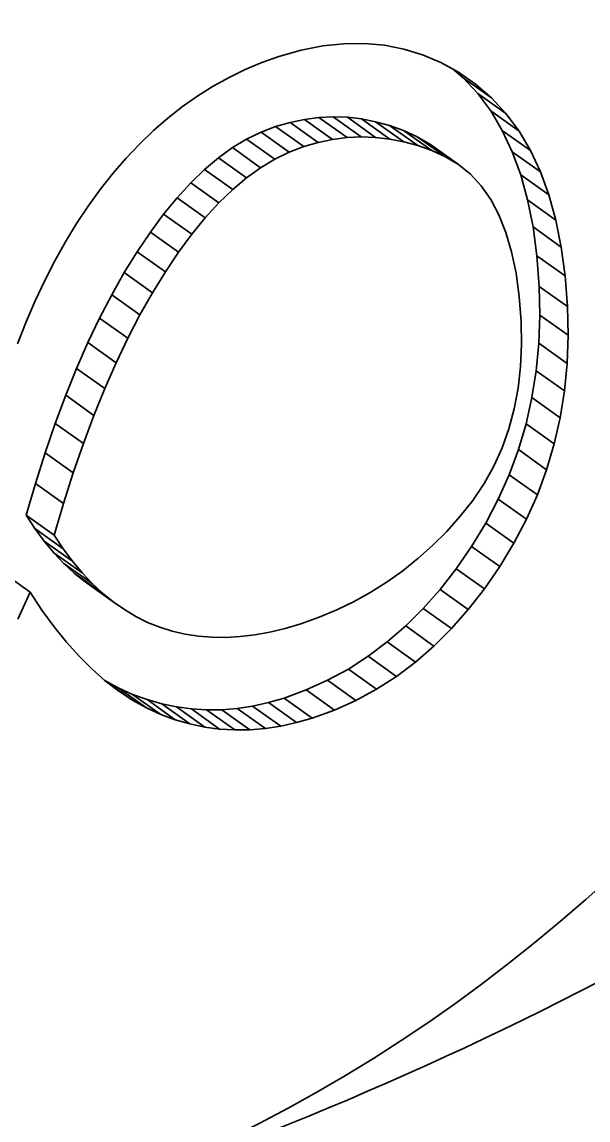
# Model space of a CAD drawing. Header units: millimetres. Extents: x 1333 to 129696, y -57210 to 105899.
# Drawn here: x 57168.779 to 57169.434, y 101231.013 to 101232.285 of the extents above; entities that cross this region are included whole.
import ezdxf

# ---------------------------------------------------------------- set-up
doc = ezdxf.new("R2010")
doc.units = ezdxf.units.MM
doc.header["$LTSCALE"] = 0.5

msp = doc.modelspace()

# ---------------------------------------------------------------- linework, layer by layer
at = {"color": 7, "lineweight": 35, "ltscale": 0.002669}
msp.add_line((57169.0764, 101232.2448), (57169.1021, 101232.2521), dxfattribs=at)
at = {"color": 7, "lineweight": 35, "ltscale": 0.002557}
msp.add_line((57169.1021, 101232.2521), (57169.1272, 101232.257), dxfattribs=at)
at = {"color": 7, "lineweight": 35, "ltscale": 0.002455}
msp.add_line((57169.1272, 101232.257), (57169.1516, 101232.2596), dxfattribs=at)
at = {"color": 7, "lineweight": 35, "ltscale": 0.002374}
msp.add_line((57169.1516, 101232.2596), (57169.1753, 101232.2599), dxfattribs=at)
at = {"color": 7, "lineweight": 35, "ltscale": 0.002316}
msp.add_line((57169.1753, 101232.2599), (57169.1984, 101232.2578), dxfattribs=at)
at = {"color": 7, "lineweight": 35, "ltscale": 0.002282}
msp.add_line((57169.1984, 101232.2578), (57169.2208, 101232.2535), dxfattribs=at)
at = {"color": 7, "lineweight": 35, "ltscale": 0.002273}
msp.add_line((57169.2208, 101232.2535), (57169.2425, 101232.2468), dxfattribs=at)
at = {"color": 7, "lineweight": 35, "ltscale": 0.002089}
for p, q in [((57169.0374, 101232.2298), (57169.0567, 101232.2378)), ((57169.0186, 101232.2207), (57169.0374, 101232.2298))]:
    msp.add_line(p, q, dxfattribs=at)
at = {"color": 7, "lineweight": 35, "ltscale": 0.002091}
msp.add_line((57169.0567, 101232.2378), (57169.0764, 101232.2448), dxfattribs=at)
at = {"color": 7, "lineweight": 35, "ltscale": 0.002296}
msp.add_line((57169.2425, 101232.2468), (57169.2637, 101232.2378), dxfattribs=at)
at = {"color": 7, "lineweight": 35, "ltscale": 0.002338}
for p, q in [((57169.2637, 101232.2378), (57169.2841, 101232.2265)), ((57169.3456, 101232.0187), (57169.339, 101232.0412))]:
    msp.add_line(p, q, dxfattribs=at)
at = {"color": 7, "lineweight": 35, "ltscale": 0.001381}
msp.add_line((57169.2793, 101232.2291), (57169.2898, 101232.2201), dxfattribs=at)
at = {"color": 7, "lineweight": 35, "ltscale": 0.002403}
msp.add_line((57169.2841, 101232.2265), (57169.3039, 101232.2128), dxfattribs=at)
at = {"color": 7, "lineweight": 35, "ltscale": 0.002101}
msp.add_line((57169.0002, 101232.2105), (57169.0186, 101232.2207), dxfattribs=at)
at = {"color": 7, "lineweight": 35, "ltscale": 0.002468}
for p, q in [((57169.2898, 101232.2201), (57169.3066, 101232.202)), ((57169.3224, 101232.1969), (57169.3392, 101232.1788)), ((57168.8292, 101232.0302), (57168.8421, 101232.0513))]:
    msp.add_line(p, q, dxfattribs=at)
at = {"color": 7, "lineweight": 35, "ltscale": 0.004008}
for p, q in [((57169.3224, 101232.1969), (57169.2898, 101232.2201)), ((57169.3392, 101232.1788), (57169.3066, 101232.202)), ((57169.1717, 101232.1517), (57169.1391, 101232.1749)), ((57169.1882, 101232.1511), (57169.1556, 101232.1744)), ((57169.3543, 101232.1585), (57169.3216, 101232.1818)), ((57169.105, 101232.1405), (57169.0724, 101232.1638)), ((57169.1218, 101232.1453), (57169.0892, 101232.1685)), ((57169.1385, 101232.1487), (57169.1059, 101232.172)), ((57169.2046, 101232.1493), (57169.1719, 101232.1725)), ((57169.2209, 101232.1461), (57169.1882, 101232.1693)), ((57169.237, 101232.1416), (57169.2044, 101232.1649)), ((57169.0716, 101232.126), (57169.039, 101232.1493)), ((57169.0882, 101232.1342), (57169.0556, 101232.1574)), ((57169.2532, 101232.1358), (57169.2205, 101232.159)), ((57169.2692, 101232.1286), (57169.2365, 101232.1519)), ((57169.3675, 101232.136), (57169.3349, 101232.1593)), ((57169.0552, 101232.116), (57169.0226, 101232.1393)), ((57169.2844, 101232.1197), (57169.2518, 101232.1429)), ((57169.0389, 101232.1043), (57169.0063, 101232.1275)), ((57169.3791, 101232.1114), (57169.3464, 101232.1346)), ((57169.0228, 101232.0907), (57168.9902, 101232.1139)), ((57169.0069, 101232.0753), (57168.9742, 101232.0985)), ((57169.3888, 101232.0845), (57169.3562, 101232.1078)), ((57168.9911, 101232.0581), (57168.9585, 101232.0813)), ((57169.3968, 101232.0555), (57169.3642, 101232.0787)), ((57168.9756, 101232.039), (57168.9429, 101232.0623)), ((57169.4031, 101232.0242), (57169.3705, 101232.0475)), ((57168.9601, 101232.0182), (57168.9275, 101232.0415)), ((57168.9449, 101231.9956), (57168.9122, 101232.0188)), ((57169.4076, 101231.9908), (57169.3749, 101232.0141)), ((57168.9299, 101231.9713), (57168.8973, 101231.9946)), ((57169.4103, 101231.9552), (57169.3777, 101231.9785)), ((57168.9155, 101231.9457), (57168.8828, 101231.9689)), ((57169.4111, 101231.922), (57169.3784, 101231.9453)), ((57168.9014, 101231.9187), (57168.8688, 101231.9419)), ((57168.8879, 101231.8902), (57168.8552, 101231.9135)), ((57168.8748, 101231.8604), (57168.8421, 101231.8837)), ((57168.8622, 101231.8292), (57168.8295, 101231.8525)), ((57169.4018, 101231.8266), (57169.3692, 101231.8499)), ((57168.85, 101231.7966), (57168.8173, 101231.8199)), ((57169.395, 101231.7962), (57169.3624, 101231.8194)), ((57168.8382, 101231.7626), (57168.8056, 101231.7859)), ((57169.3862, 101231.7664), (57169.3536, 101231.7897)), ((57169.3755, 101231.7373), (57169.3429, 101231.7606)), ((57168.827, 101231.7273), (57168.7944, 101231.7505)), ((57169.363, 101231.709), (57169.3303, 101231.7322)), ((57168.8162, 101231.6905), (57168.7836, 101231.7137)), ((57169.3484, 101231.6813), (57169.3158, 101231.7045)), ((57168.8486, 101231.6469), (57168.8159, 101231.6701)), ((57168.8602, 101231.6346), (57168.8275, 101231.6578)), ((57168.7884, 101231.6247), (57168.7557, 101231.648)), ((57168.8721, 101231.6234), (57168.8395, 101231.6466)), ((57169.3143, 101231.6285), (57169.2816, 101231.6517)), ((57168.8846, 101231.6133), (57168.8519, 101231.6365)), ((57169.2956, 101231.6045), (57169.263, 101231.6278)), ((57169.2761, 101231.5824), (57169.2435, 101231.6056)), ((57169.2557, 101231.5621), (57169.2231, 101231.5854)), ((57169.2344, 101231.5436), (57169.2018, 101231.5669)), ((57169.2123, 101231.527), (57169.1797, 101231.5503)), ((57169.1893, 101231.5122), (57169.1567, 101231.5355)), ((57168.9068, 101231.4995), (57168.8742, 101231.5227)), ((57169.1654, 101231.4992), (57169.1327, 101231.5225)), ((57168.9563, 101231.4768), (57168.9237, 101231.5001)), ((57169.115, 101231.4788), (57169.0824, 101231.502)), ((57168.9733, 101231.472), (57168.9407, 101231.4952)), ((57169.0077, 101231.466), (57168.9751, 101231.4893)), ((57169.0252, 101231.465), (57168.9925, 101231.4882)), ((57169.0428, 101231.4652), (57169.0102, 101231.4884)), ((57169.0607, 101231.4667), (57169.028, 101231.4899)), ((57169.0786, 101231.4694), (57169.0459, 101231.4927)), ((57169.0967, 101231.4735), (57169.0641, 101231.4967))]:
    msp.add_line(p, q, dxfattribs=at)
at = {"color": 7, "lineweight": 35, "ltscale": 0.002444}
msp.add_line((57169.3039, 101232.2128), (57169.3224, 101232.1969), dxfattribs=at)
at = {"color": 7, "lineweight": 35, "ltscale": 0.002118}
msp.add_line((57168.9823, 101232.1992), (57169.0002, 101232.2105), dxfattribs=at)
at = {"color": 7, "lineweight": 35, "ltscale": 0.002528}
for p, q in [((57169.3066, 101232.202), (57169.3216, 101232.1818)), ((57169.3392, 101232.1788), (57169.3543, 101232.1585))]:
    msp.add_line(p, q, dxfattribs=at)
at = {"color": 7, "lineweight": 35, "ltscale": 0.002168}
msp.add_line((57168.9478, 101232.1735), (57168.9648, 101232.1869), dxfattribs=at)
at = {"color": 7, "lineweight": 35, "ltscale": 0.002138}
msp.add_line((57168.9648, 101232.1869), (57168.9823, 101232.1992), dxfattribs=at)
at = {"color": 7, "lineweight": 35, "ltscale": 0.00168}
for p, q in [((57169.1225, 101232.1741), (57169.1059, 101232.172)), ((57169.1552, 101232.1509), (57169.1385, 101232.1487))]:
    msp.add_line(p, q, dxfattribs=at)
at = {"color": 7, "lineweight": 35, "ltscale": 0.001656}
for p, q in [((57169.1391, 101232.1749), (57169.1225, 101232.1741)), ((57169.1717, 101232.1517), (57169.1552, 101232.1509))]:
    msp.add_line(p, q, dxfattribs=at)
at = {"color": 7, "lineweight": 35, "ltscale": 0.004009}
for p, q in [((57169.1552, 101232.1509), (57169.1225, 101232.1741)), ((57169.4099, 101231.8895), (57169.3772, 101231.9128)), ((57169.4068, 101231.8577), (57169.3742, 101231.881)), ((57168.8266, 101231.6748), (57168.7939, 101231.6981)), ((57168.8373, 101231.6603), (57168.8047, 101231.6836)), ((57169.1407, 101231.4881), (57169.108, 101231.5113)), ((57168.9905, 101231.4683), (57168.9578, 101231.4916))]:
    msp.add_line(p, q, dxfattribs=at)
at = {"color": 7, "lineweight": 35, "ltscale": 0.001649}
for p, q in [((57169.1556, 101232.1744), (57169.1391, 101232.1749)), ((57169.1882, 101232.1511), (57169.1717, 101232.1517))]:
    msp.add_line(p, q, dxfattribs=at)
at = {"color": 7, "lineweight": 35, "ltscale": 0.001646}
for p, q in [((57169.1719, 101232.1725), (57169.1556, 101232.1744)), ((57169.2046, 101232.1493), (57169.1882, 101232.1511))]:
    msp.add_line(p, q, dxfattribs=at)
at = {"color": 7, "lineweight": 35, "ltscale": 0.002608}
for p, q in [((57169.3216, 101232.1818), (57169.3349, 101232.1593)), ((57169.3543, 101232.1585), (57169.3675, 101232.136))]:
    msp.add_line(p, q, dxfattribs=at)
at = {"color": 7, "lineweight": 35, "ltscale": 0.002202}
msp.add_line((57168.9312, 101232.159), (57168.9478, 101232.1735), dxfattribs=at)
at = {"color": 7, "lineweight": 35, "ltscale": 0.001794}
for p, q in [((57169.0724, 101232.1638), (57169.0556, 101232.1574)), ((57169.105, 101232.1405), (57169.0882, 101232.1342))]:
    msp.add_line(p, q, dxfattribs=at)
at = {"color": 7, "lineweight": 35, "ltscale": 0.001745}
for p, q in [((57169.0892, 101232.1685), (57169.0724, 101232.1638)), ((57169.1218, 101232.1453), (57169.105, 101232.1405))]:
    msp.add_line(p, q, dxfattribs=at)
at = {"color": 7, "lineweight": 35, "ltscale": 0.001708}
for p, q in [((57169.1059, 101232.172), (57169.0892, 101232.1685)), ((57169.1385, 101232.1487), (57169.1218, 101232.1453))]:
    msp.add_line(p, q, dxfattribs=at)
at = {"color": 7, "lineweight": 35, "ltscale": 0.001661}
for p, q in [((57169.1882, 101232.1693), (57169.1719, 101232.1725)), ((57169.2209, 101232.1461), (57169.2046, 101232.1493))]:
    msp.add_line(p, q, dxfattribs=at)
at = {"color": 7, "lineweight": 35, "ltscale": 0.001679}
for p, q in [((57169.2044, 101232.1649), (57169.1882, 101232.1693)), ((57169.237, 101232.1416), (57169.2209, 101232.1461))]:
    msp.add_line(p, q, dxfattribs=at)
at = {"color": 7, "lineweight": 35, "ltscale": 0.001714}
for p, q in [((57169.2205, 101232.159), (57169.2044, 101232.1649)), ((57169.2532, 101232.1358), (57169.237, 101232.1416))]:
    msp.add_line(p, q, dxfattribs=at)
at = {"color": 7, "lineweight": 35, "ltscale": 0.002244}
msp.add_line((57168.915, 101232.1435), (57168.9312, 101232.159), dxfattribs=at)
at = {"color": 7, "lineweight": 35, "ltscale": 0.001921}
for p, q in [((57169.039, 101232.1493), (57169.0226, 101232.1393)), ((57169.0716, 101232.126), (57169.0552, 101232.116))]:
    msp.add_line(p, q, dxfattribs=at)
at = {"color": 7, "lineweight": 35, "ltscale": 0.00185}
for p, q in [((57169.0556, 101232.1574), (57169.039, 101232.1493)), ((57169.0882, 101232.1342), (57169.0716, 101232.126))]:
    msp.add_line(p, q, dxfattribs=at)
at = {"color": 7, "lineweight": 35, "ltscale": 0.001752}
for p, q in [((57169.2365, 101232.1519), (57169.2205, 101232.159)), ((57169.2692, 101232.1286), (57169.2532, 101232.1358)), ((57168.9578, 101231.4916), (57168.9407, 101231.4952))]:
    msp.add_line(p, q, dxfattribs=at)
at = {"color": 7, "lineweight": 35, "ltscale": 0.001769}
for p, q in [((57169.2518, 101232.1429), (57169.2365, 101232.1519)), ((57169.2844, 101232.1197), (57169.2692, 101232.1286))]:
    msp.add_line(p, q, dxfattribs=at)
at = {"color": 7, "lineweight": 35, "ltscale": 0.002723}
for p, q in [((57169.3349, 101232.1593), (57169.3464, 101232.1346)), ((57169.3675, 101232.136), (57169.3791, 101232.1114)), ((57168.7739, 101231.912), (57168.7837, 101231.9374))]:
    msp.add_line(p, q, dxfattribs=at)
at = {"color": 7, "lineweight": 35, "ltscale": 0.002286}
msp.add_line((57168.8993, 101232.1268), (57168.915, 101232.1435), dxfattribs=at)
at = {"color": 7, "lineweight": 35, "ltscale": 0.00201}
for p, q in [((57169.0226, 101232.1393), (57169.0063, 101232.1275)), ((57169.0552, 101232.116), (57169.0389, 101232.1043))]:
    msp.add_line(p, q, dxfattribs=at)
at = {"color": 7, "lineweight": 35, "ltscale": 0.002324}
msp.add_line((57168.8841, 101232.1093), (57168.8993, 101232.1268), dxfattribs=at)
at = {"color": 7, "lineweight": 35, "ltscale": 0.002108}
for p, q in [((57169.0063, 101232.1275), (57168.9902, 101232.1139)), ((57169.0389, 101232.1043), (57169.0228, 101232.0907))]:
    msp.add_line(p, q, dxfattribs=at)
at = {"color": 7, "lineweight": 35, "ltscale": 0.002858}
for p, q in [((57169.3464, 101232.1346), (57169.3562, 101232.1078)), ((57169.3791, 101232.1114), (57169.3888, 101232.0845))]:
    msp.add_line(p, q, dxfattribs=at)
at = {"color": 7, "lineweight": 35, "ltscale": 0.002216}
for p, q in [((57168.9902, 101232.1139), (57168.9742, 101232.0985)), ((57169.0228, 101232.0907), (57169.0069, 101232.0753))]:
    msp.add_line(p, q, dxfattribs=at)
at = {"color": 7, "lineweight": 35, "ltscale": 0.001777}
msp.add_line((57169.2982, 101232.1085), (57169.2844, 101232.1197), dxfattribs=at)
at = {"color": 7, "lineweight": 35, "ltscale": 0.002357}
msp.add_line((57168.8695, 101232.0908), (57168.8841, 101232.1093), dxfattribs=at)
at = {"color": 7, "lineweight": 35, "ltscale": 0.002332}
for p, q in [((57168.9742, 101232.0985), (57168.9585, 101232.0813)), ((57169.0069, 101232.0753), (57168.9911, 101232.0581))]:
    msp.add_line(p, q, dxfattribs=at)
at = {"color": 7, "lineweight": 35, "ltscale": 0.001829}
msp.add_line((57169.3106, 101232.095), (57169.2982, 101232.1085), dxfattribs=at)
at = {"color": 7, "lineweight": 35, "ltscale": 0.003012}
for p, q in [((57169.3562, 101232.1078), (57169.3642, 101232.0787)), ((57169.3888, 101232.0845), (57169.3968, 101232.0555))]:
    msp.add_line(p, q, dxfattribs=at)
at = {"color": 7, "lineweight": 35, "ltscale": 0.002385}
msp.add_line((57168.8555, 101232.0715), (57168.8695, 101232.0908), dxfattribs=at)
at = {"color": 7, "lineweight": 35, "ltscale": 0.001912}
msp.add_line((57169.3215, 101232.0793), (57169.3106, 101232.095), dxfattribs=at)
at = {"color": 7, "lineweight": 35, "ltscale": 0.002458}
for p, q in [((57168.9585, 101232.0813), (57168.9429, 101232.0623)), ((57168.9911, 101232.0581), (57168.9756, 101232.039))]:
    msp.add_line(p, q, dxfattribs=at)
at = {"color": 7, "lineweight": 35, "ltscale": 0.00203}
msp.add_line((57169.331, 101232.0614), (57169.3215, 101232.0793), dxfattribs=at)
at = {"color": 7, "lineweight": 35, "ltscale": 0.003186}
for p, q in [((57169.3642, 101232.0787), (57169.3705, 101232.0475)), ((57169.3968, 101232.0555), (57169.4031, 101232.0242))]:
    msp.add_line(p, q, dxfattribs=at)
at = {"color": 7, "lineweight": 35, "ltscale": 0.002425}
msp.add_line((57168.8421, 101232.0513), (57168.8555, 101232.0715), dxfattribs=at)
at = {"color": 7, "lineweight": 35, "ltscale": 0.002593}
for p, q in [((57168.9429, 101232.0623), (57168.9275, 101232.0415)), ((57168.9756, 101232.039), (57168.9601, 101232.0182))]:
    msp.add_line(p, q, dxfattribs=at)
at = {"color": 7, "lineweight": 35, "ltscale": 0.002174}
msp.add_line((57169.339, 101232.0412), (57169.331, 101232.0614), dxfattribs=at)
at = {"color": 7, "lineweight": 35, "ltscale": 0.003372}
for p, q in [((57169.3705, 101232.0475), (57169.3749, 101232.0141)), ((57169.4031, 101232.0242), (57169.4076, 101231.9908))]:
    msp.add_line(p, q, dxfattribs=at)
at = {"color": 7, "lineweight": 35, "ltscale": 0.002731}
for p, q in [((57168.9275, 101232.0415), (57168.9122, 101232.0188)), ((57168.9601, 101232.0182), (57168.9449, 101231.9956))]:
    msp.add_line(p, q, dxfattribs=at)
at = {"color": 7, "lineweight": 35, "ltscale": 0.002508}
msp.add_line((57168.817, 101232.0083), (57168.8292, 101232.0302), dxfattribs=at)
at = {"color": 7, "lineweight": 35, "ltscale": 0.002849}
for p, q in [((57168.9122, 101232.0188), (57168.8973, 101231.9946)), ((57168.9449, 101231.9956), (57168.9299, 101231.9713))]:
    msp.add_line(p, q, dxfattribs=at)
at = {"color": 7, "lineweight": 35, "ltscale": 0.002524}
msp.add_line((57169.3508, 101231.994), (57169.3456, 101232.0187), dxfattribs=at)
at = {"color": 7, "lineweight": 35, "ltscale": 0.003571}
for p, q in [((57169.3749, 101232.0141), (57169.3777, 101231.9785)), ((57169.4076, 101231.9908), (57169.4103, 101231.9552))]:
    msp.add_line(p, q, dxfattribs=at)
at = {"color": 7, "lineweight": 35, "ltscale": 0.002562}
msp.add_line((57168.8053, 101231.9855), (57168.817, 101232.0083), dxfattribs=at)
at = {"color": 7, "lineweight": 35, "ltscale": 0.00261}
msp.add_line((57168.7942, 101231.9619), (57168.8053, 101231.9855), dxfattribs=at)
at = {"color": 7, "lineweight": 35, "ltscale": 0.002943}
for p, q in [((57168.8973, 101231.9946), (57168.8828, 101231.9689)), ((57168.9299, 101231.9713), (57168.9155, 101231.9457))]:
    msp.add_line(p, q, dxfattribs=at)
at = {"color": 7, "lineweight": 35, "ltscale": 0.002719}
msp.add_line((57169.3544, 101231.9671), (57169.3508, 101231.994), dxfattribs=at)
at = {"color": 7, "lineweight": 35, "ltscale": 0.003318}
for p, q in [((57169.3777, 101231.9785), (57169.3784, 101231.9453)), ((57169.4103, 101231.9552), (57169.4111, 101231.922))]:
    msp.add_line(p, q, dxfattribs=at)
at = {"color": 7, "lineweight": 35, "ltscale": 0.002667}
for p, q in [((57168.7837, 101231.9374), (57168.7942, 101231.9619)), ((57169.3572, 101231.9112), (57169.3567, 101231.9379))]:
    msp.add_line(p, q, dxfattribs=at)
at = {"color": 7, "lineweight": 35, "ltscale": 0.003045}
for p, q in [((57168.8828, 101231.9689), (57168.8688, 101231.9419)), ((57168.9155, 101231.9457), (57168.9014, 101231.9187))]:
    msp.add_line(p, q, dxfattribs=at)
at = {"color": 7, "lineweight": 35, "ltscale": 0.002928}
msp.add_line((57169.3567, 101231.9379), (57169.3544, 101231.9671), dxfattribs=at)
at = {"color": 7, "lineweight": 35, "ltscale": 0.003251}
for p, q in [((57169.3784, 101231.9453), (57169.3772, 101231.9128)), ((57169.4111, 101231.922), (57169.4099, 101231.8895))]:
    msp.add_line(p, q, dxfattribs=at)
at = {"color": 7, "lineweight": 35, "ltscale": 0.003149}
for p, q in [((57168.8688, 101231.9419), (57168.8552, 101231.9135)), ((57168.9014, 101231.9187), (57168.8879, 101231.8902))]:
    msp.add_line(p, q, dxfattribs=at)
at = {"color": 7, "lineweight": 35, "ltscale": 0.003254}
for p, q in [((57168.8552, 101231.9135), (57168.8421, 101231.8837)), ((57168.8879, 101231.8902), (57168.8748, 101231.8604))]:
    msp.add_line(p, q, dxfattribs=at)
at = {"color": 7, "lineweight": 35, "ltscale": 0.002579}
msp.add_line((57169.3561, 101231.8855), (57169.3572, 101231.9112), dxfattribs=at)
at = {"color": 7, "lineweight": 35, "ltscale": 0.003196}
for p, q in [((57169.3772, 101231.9128), (57169.3742, 101231.881)), ((57169.4099, 101231.8895), (57169.4068, 101231.8577))]:
    msp.add_line(p, q, dxfattribs=at)
at = {"color": 7, "lineweight": 35, "ltscale": 0.003366}
for p, q in [((57168.8421, 101231.8837), (57168.8295, 101231.8525)), ((57168.8748, 101231.8604), (57168.8622, 101231.8292))]:
    msp.add_line(p, q, dxfattribs=at)
at = {"color": 7, "lineweight": 35, "ltscale": 0.0025}
msp.add_line((57169.3532, 101231.8606), (57169.3561, 101231.8855), dxfattribs=at)
at = {"color": 7, "lineweight": 35, "ltscale": 0.003152}
msp.add_line((57169.3742, 101231.881), (57169.3692, 101231.8499), dxfattribs=at)
at = {"color": 7, "lineweight": 35, "ltscale": 0.002435}
msp.add_line((57169.3487, 101231.8367), (57169.3532, 101231.8606), dxfattribs=at)
at = {"color": 7, "lineweight": 35, "ltscale": 0.003151}
msp.add_line((57169.4068, 101231.8577), (57169.4018, 101231.8266), dxfattribs=at)
at = {"color": 7, "lineweight": 35, "ltscale": 0.003481}
for p, q in [((57168.8295, 101231.8525), (57168.8173, 101231.8199)), ((57168.8622, 101231.8292), (57168.85, 101231.7966))]:
    msp.add_line(p, q, dxfattribs=at)
at = {"color": 7, "lineweight": 35, "ltscale": 0.00312}
for p, q in [((57169.3692, 101231.8499), (57169.3624, 101231.8194)), ((57169.4018, 101231.8266), (57169.395, 101231.7962))]:
    msp.add_line(p, q, dxfattribs=at)
at = {"color": 7, "lineweight": 35, "ltscale": 0.002382}
msp.add_line((57169.3425, 101231.8137), (57169.3487, 101231.8367), dxfattribs=at)
at = {"color": 7, "lineweight": 35, "ltscale": 0.003595}
for p, q in [((57168.8173, 101231.8199), (57168.8056, 101231.7859)), ((57168.85, 101231.7966), (57168.8382, 101231.7626))]:
    msp.add_line(p, q, dxfattribs=at)
at = {"color": 7, "lineweight": 35, "ltscale": 0.003103}
for p, q in [((57169.3624, 101231.8194), (57169.3536, 101231.7897)), ((57169.395, 101231.7962), (57169.3862, 101231.7664))]:
    msp.add_line(p, q, dxfattribs=at)
at = {"color": 7, "lineweight": 35, "ltscale": 0.002344}
msp.add_line((57169.3346, 101231.7916), (57169.3425, 101231.8137), dxfattribs=at)
at = {"color": 7, "lineweight": 35, "ltscale": 0.003712}
for p, q in [((57168.8056, 101231.7859), (57168.7944, 101231.7505)), ((57168.8382, 101231.7626), (57168.827, 101231.7273))]:
    msp.add_line(p, q, dxfattribs=at)
at = {"color": 7, "lineweight": 35, "ltscale": 0.002325}
msp.add_line((57169.3251, 101231.7704), (57169.3346, 101231.7916), dxfattribs=at)
at = {"color": 7, "lineweight": 35, "ltscale": 0.003098}
for p, q in [((57169.3536, 101231.7897), (57169.3429, 101231.7606)), ((57169.3862, 101231.7664), (57169.3755, 101231.7373))]:
    msp.add_line(p, q, dxfattribs=at)
at = {"color": 7, "lineweight": 35, "ltscale": 0.002315}
msp.add_line((57169.3138, 101231.7502), (57169.3251, 101231.7704), dxfattribs=at)
at = {"color": 7, "lineweight": 35, "ltscale": 0.003105}
for p, q in [((57169.3429, 101231.7606), (57169.3303, 101231.7322)), ((57169.3755, 101231.7373), (57169.363, 101231.709))]:
    msp.add_line(p, q, dxfattribs=at)
at = {"color": 7, "lineweight": 35, "ltscale": 0.003833}
for p, q in [((57168.7944, 101231.7505), (57168.7836, 101231.7137)), ((57168.827, 101231.7273), (57168.8162, 101231.6905))]:
    msp.add_line(p, q, dxfattribs=at)
at = {"color": 7, "lineweight": 35, "ltscale": 0.002327}
msp.add_line((57169.3009, 101231.7308), (57169.3138, 101231.7502), dxfattribs=at)
at = {"color": 7, "lineweight": 35, "ltscale": 0.002349}
msp.add_line((57169.2863, 101231.7124), (57169.3009, 101231.7308), dxfattribs=at)
at = {"color": 7, "lineweight": 35, "ltscale": 0.003128}
for p, q in [((57169.3303, 101231.7322), (57169.3158, 101231.7045)), ((57169.363, 101231.709), (57169.3484, 101231.6813))]:
    msp.add_line(p, q, dxfattribs=at)
at = {"color": 7, "lineweight": 35, "ltscale": 0.001876}
msp.add_line((57168.7836, 101231.7137), (57168.7939, 101231.6981), dxfattribs=at)
at = {"color": 7, "lineweight": 35, "ltscale": 0.002348}
msp.add_line((57169.2706, 101231.695), (57169.2863, 101231.7124), dxfattribs=at)
at = {"color": 7, "lineweight": 35, "ltscale": 0.003159}
msp.add_line((57169.3158, 101231.7045), (57169.2994, 101231.6775), dxfattribs=at)
at = {"color": 7, "lineweight": 35, "ltscale": 0.001807}
for p, q in [((57168.7939, 101231.6981), (57168.8047, 101231.6836)), ((57168.8266, 101231.6748), (57168.8373, 101231.6603))]:
    msp.add_line(p, q, dxfattribs=at)
at = {"color": 7, "lineweight": 35, "ltscale": 0.00231}
msp.add_line((57169.2542, 101231.6787), (57169.2706, 101231.695), dxfattribs=at)
at = {"color": 7, "lineweight": 35, "ltscale": 0.00175}
msp.add_line((57168.8047, 101231.6836), (57168.8159, 101231.6701), dxfattribs=at)
at = {"color": 7, "lineweight": 35, "ltscale": 0.001877}
msp.add_line((57168.8162, 101231.6905), (57168.8266, 101231.6748), dxfattribs=at)
at = {"color": 7, "lineweight": 35, "ltscale": 0.002278}
msp.add_line((57169.2372, 101231.6635), (57169.2542, 101231.6787), dxfattribs=at)
at = {"color": 7, "lineweight": 35, "ltscale": 0.003162}
msp.add_line((57169.3484, 101231.6813), (57169.332, 101231.6542), dxfattribs=at)
at = {"color": 7, "lineweight": 35, "ltscale": 0.001691}
for p, q in [((57168.8159, 101231.6701), (57168.8275, 101231.6578)), ((57168.8486, 101231.6469), (57168.8602, 101231.6346))]:
    msp.add_line(p, q, dxfattribs=at)
at = {"color": 7, "lineweight": 35, "ltscale": 0.003133}
msp.add_line((57169.2994, 101231.6775), (57169.2816, 101231.6517), dxfattribs=at)
at = {"color": 7, "lineweight": 35, "ltscale": 0.004003}
for p, q in [((57169.332, 101231.6542), (57169.2994, 101231.6775)), ((57168.9396, 101231.483), (57168.907, 101231.5062))]:
    msp.add_line(p, q, dxfattribs=at)
at = {"color": 7, "lineweight": 35, "ltscale": 0.001639}
for p, q in [((57168.8275, 101231.6578), (57168.8395, 101231.6466)), ((57168.8602, 101231.6346), (57168.8721, 101231.6234))]:
    msp.add_line(p, q, dxfattribs=at)
at = {"color": 7, "lineweight": 35, "ltscale": 0.001749}
for p, q in [((57168.8373, 101231.6603), (57168.8486, 101231.6469)), ((57168.9925, 101231.4882), (57168.9751, 101231.4893)), ((57169.0252, 101231.465), (57169.0077, 101231.466))]:
    msp.add_line(p, q, dxfattribs=at)
at = {"color": 7, "lineweight": 35, "ltscale": 0.002254}
msp.add_line((57169.2197, 101231.6494), (57169.2372, 101231.6635), dxfattribs=at)
at = {"color": 7, "lineweight": 35, "ltscale": 0.00313}
msp.add_line((57169.332, 101231.6542), (57169.3143, 101231.6285), dxfattribs=at)
at = {"color": 7, "lineweight": 35, "ltscale": 0.001603}
for p, q in [((57168.8395, 101231.6466), (57168.8519, 101231.6365)), ((57168.8721, 101231.6234), (57168.8846, 101231.6133))]:
    msp.add_line(p, q, dxfattribs=at)
at = {"color": 7, "lineweight": 35, "ltscale": 0.00223}
msp.add_line((57169.2015, 101231.6364), (57169.2197, 101231.6494), dxfattribs=at)
at = {"color": 7, "lineweight": 35, "ltscale": 0.003033}
for p, q in [((57169.2816, 101231.6517), (57169.263, 101231.6278)), ((57169.3143, 101231.6285), (57169.2956, 101231.6045))]:
    msp.add_line(p, q, dxfattribs=at)
at = {"color": 7, "lineweight": 35, "ltscale": 0.002219}
msp.add_line((57169.1828, 101231.6245), (57169.2015, 101231.6364), dxfattribs=at)
at = {"color": 7, "lineweight": 35, "ltscale": 0.002951}
for p, q in [((57169.263, 101231.6278), (57169.2435, 101231.6056)), ((57169.2956, 101231.6045), (57169.2761, 101231.5824))]:
    msp.add_line(p, q, dxfattribs=at)
at = {"color": 7, "lineweight": 35, "ltscale": 0.003445}
msp.add_line((57168.7884, 101231.6247), (57168.7742, 101231.5933), dxfattribs=at)
at = {"color": 7, "lineweight": 35, "ltscale": 0.002492}
msp.add_line((57168.802, 101231.6039), (57168.7884, 101231.6247), dxfattribs=at)
at = {"color": 7, "lineweight": 35, "ltscale": 0.002215}
msp.add_line((57169.1634, 101231.6137), (57169.1828, 101231.6245), dxfattribs=at)
at = {"color": 7, "lineweight": 35, "ltscale": 0.002391}
msp.add_line((57168.8161, 101231.5845), (57168.802, 101231.6039), dxfattribs=at)
at = {"color": 7, "lineweight": 35, "ltscale": 0.001566}
msp.add_line((57168.8846, 101231.6133), (57168.8974, 101231.6043), dxfattribs=at)
at = {"color": 7, "lineweight": 35, "ltscale": 0.001542}
msp.add_line((57168.8974, 101231.6043), (57168.9106, 101231.5964), dxfattribs=at)
at = {"color": 7, "lineweight": 35, "ltscale": 0.002229}
msp.add_line((57169.1229, 101231.5955), (57169.1435, 101231.6041), dxfattribs=at)
at = {"color": 7, "lineweight": 35, "ltscale": 0.002218}
msp.add_line((57169.1435, 101231.6041), (57169.1634, 101231.6137), dxfattribs=at)
at = {"color": 7, "lineweight": 35, "ltscale": 0.002876}
for p, q in [((57169.2435, 101231.6056), (57169.2231, 101231.5854)), ((57169.2761, 101231.5824), (57169.2557, 101231.5621))]:
    msp.add_line(p, q, dxfattribs=at)
at = {"color": 7, "lineweight": 35, "ltscale": 0.001526}
msp.add_line((57168.9106, 101231.5964), (57168.9243, 101231.5896), dxfattribs=at)
at = {"color": 7, "lineweight": 35, "ltscale": 0.00152}
msp.add_line((57168.9243, 101231.5896), (57168.9384, 101231.5839), dxfattribs=at)
at = {"color": 7, "lineweight": 35, "ltscale": 0.002246}
msp.add_line((57169.1017, 101231.588), (57169.1229, 101231.5955), dxfattribs=at)
at = {"color": 7, "lineweight": 35, "ltscale": 0.002292}
msp.add_line((57168.8304, 101231.5666), (57168.8161, 101231.5845), dxfattribs=at)
at = {"color": 7, "lineweight": 35, "ltscale": 0.001517}
msp.add_line((57168.9384, 101231.5839), (57168.9529, 101231.5794), dxfattribs=at)
at = {"color": 7, "lineweight": 35, "ltscale": 0.001529}
msp.add_line((57168.9529, 101231.5794), (57168.9678, 101231.5759), dxfattribs=at)
at = {"color": 7, "lineweight": 35, "ltscale": 0.001762}
msp.add_line((57169.0484, 101231.5752), (57169.0658, 101231.5783), dxfattribs=at)
at = {"color": 7, "lineweight": 35, "ltscale": 0.001827}
msp.add_line((57169.0658, 101231.5783), (57169.0835, 101231.5826), dxfattribs=at)
at = {"color": 7, "lineweight": 35, "ltscale": 0.001897}
msp.add_line((57169.0835, 101231.5826), (57169.1017, 101231.588), dxfattribs=at)
at = {"color": 7, "lineweight": 35, "ltscale": 0.002819}
for p, q in [((57169.2231, 101231.5854), (57169.2018, 101231.5669)), ((57169.2557, 101231.5621), (57169.2344, 101231.5436))]:
    msp.add_line(p, q, dxfattribs=at)
at = {"color": 7, "lineweight": 35, "ltscale": 0.002198}
msp.add_line((57168.8451, 101231.5503), (57168.8304, 101231.5666), dxfattribs=at)
at = {"color": 7, "lineweight": 35, "ltscale": 0.00155}
msp.add_line((57168.9678, 101231.5759), (57168.9831, 101231.5736), dxfattribs=at)
at = {"color": 7, "lineweight": 35, "ltscale": 0.001574}
msp.add_line((57168.9831, 101231.5736), (57168.9988, 101231.5723), dxfattribs=at)
at = {"color": 7, "lineweight": 35, "ltscale": 0.001617}
msp.add_line((57168.9988, 101231.5723), (57169.0149, 101231.5722), dxfattribs=at)
at = {"color": 7, "lineweight": 35, "ltscale": 0.001657}
msp.add_line((57169.0149, 101231.5722), (57169.0315, 101231.5731), dxfattribs=at)
at = {"color": 7, "lineweight": 35, "ltscale": 0.001709}
msp.add_line((57169.0315, 101231.5731), (57169.0484, 101231.5752), dxfattribs=at)
at = {"color": 7, "lineweight": 35, "ltscale": 0.002766}
for p, q in [((57169.2018, 101231.5669), (57169.1797, 101231.5503)), ((57169.2344, 101231.5436), (57169.2123, 101231.527))]:
    msp.add_line(p, q, dxfattribs=at)
at = {"color": 7, "lineweight": 35, "ltscale": 0.002113}
msp.add_line((57168.86, 101231.5353), (57168.8451, 101231.5503), dxfattribs=at)
at = {"color": 7, "lineweight": 35, "ltscale": 0.002736}
for p, q in [((57169.1797, 101231.5503), (57169.1567, 101231.5355)), ((57169.2123, 101231.527), (57169.1893, 101231.5122))]:
    msp.add_line(p, q, dxfattribs=at)
at = {"color": 7, "lineweight": 35, "ltscale": 0.002033}
msp.add_line((57168.8753, 101231.5219), (57168.86, 101231.5353), dxfattribs=at)
at = {"color": 7, "lineweight": 35, "ltscale": 0.002722}
for p, q in [((57169.1567, 101231.5355), (57169.1327, 101231.5225)), ((57169.1893, 101231.5122), (57169.1654, 101231.4992))]:
    msp.add_line(p, q, dxfattribs=at)
at = {"color": 7, "lineweight": 35, "ltscale": 0.001856}
msp.add_line((57168.8904, 101231.5137), (57168.8742, 101231.5227), dxfattribs=at)
at = {"color": 7, "lineweight": 35, "ltscale": 0.001967}
msp.add_line((57168.8909, 101231.5099), (57168.8753, 101231.5219), dxfattribs=at)
at = {"color": 7, "lineweight": 35, "ltscale": 0.001817}
for p, q in [((57168.907, 101231.5062), (57168.8904, 101231.5137)), ((57168.9396, 101231.483), (57168.923, 101231.4905))]:
    msp.add_line(p, q, dxfattribs=at)
at = {"color": 7, "lineweight": 35, "ltscale": 0.004004}
msp.add_line((57168.923, 101231.4905), (57168.8904, 101231.5137), dxfattribs=at)
at = {"color": 7, "lineweight": 35, "ltscale": 0.002712}
for p, q in [((57169.1327, 101231.5225), (57169.108, 101231.5113)), ((57169.1654, 101231.4992), (57169.1407, 101231.4881))]:
    msp.add_line(p, q, dxfattribs=at)
at = {"color": 7, "lineweight": 35, "ltscale": 0.001907}
msp.add_line((57168.9068, 101231.4995), (57168.8909, 101231.5099), dxfattribs=at)
at = {"color": 7, "lineweight": 35, "ltscale": 0.001782}
msp.add_line((57168.9237, 101231.5001), (57168.907, 101231.5062), dxfattribs=at)
at = {"color": 7, "lineweight": 35, "ltscale": 0.001765}
for p, q in [((57168.9407, 101231.4952), (57168.9237, 101231.5001)), ((57168.9733, 101231.472), (57168.9563, 101231.4768))]:
    msp.add_line(p, q, dxfattribs=at)
at = {"color": 7, "lineweight": 35, "ltscale": 0.001906}
for p, q in [((57169.0824, 101231.502), (57169.0641, 101231.4967)), ((57169.115, 101231.4788), (57169.0967, 101231.4735))]:
    msp.add_line(p, q, dxfattribs=at)
at = {"color": 7, "lineweight": 35, "ltscale": 0.002728}
msp.add_line((57169.108, 101231.5113), (57169.0824, 101231.502), dxfattribs=at)
at = {"color": 7, "lineweight": 35, "ltscale": 0.001851}
msp.add_line((57168.923, 101231.4905), (57168.9068, 101231.4995), dxfattribs=at)
at = {"color": 7, "lineweight": 35, "ltscale": 0.001743}
for p, q in [((57168.9751, 101231.4893), (57168.9578, 101231.4916)), ((57169.0077, 101231.466), (57168.9905, 101231.4683))]:
    msp.add_line(p, q, dxfattribs=at)
at = {"color": 7, "lineweight": 35, "ltscale": 0.001764}
for p, q in [((57169.0102, 101231.4884), (57168.9925, 101231.4882)), ((57169.0428, 101231.4652), (57169.0252, 101231.465))]:
    msp.add_line(p, q, dxfattribs=at)
at = {"color": 7, "lineweight": 35, "ltscale": 0.001788}
for p, q in [((57169.028, 101231.4899), (57169.0102, 101231.4884)), ((57169.0607, 101231.4667), (57169.0428, 101231.4652))]:
    msp.add_line(p, q, dxfattribs=at)
at = {"color": 7, "lineweight": 35, "ltscale": 0.001816}
for p, q in [((57169.0459, 101231.4927), (57169.028, 101231.4899)), ((57169.0786, 101231.4694), (57169.0607, 101231.4667))]:
    msp.add_line(p, q, dxfattribs=at)
at = {"color": 7, "lineweight": 35, "ltscale": 0.001857}
for p, q in [((57169.0641, 101231.4967), (57169.0459, 101231.4927)), ((57169.0967, 101231.4735), (57169.0786, 101231.4694))]:
    msp.add_line(p, q, dxfattribs=at)
at = {"color": 7, "lineweight": 35, "ltscale": 0.002727}
msp.add_line((57169.1407, 101231.4881), (57169.115, 101231.4788), dxfattribs=at)
at = {"color": 7, "lineweight": 35, "ltscale": 0.001787}
msp.add_line((57168.9563, 101231.4768), (57168.9396, 101231.483), dxfattribs=at)
at = {"color": 7, "lineweight": 35, "ltscale": 0.001753}
msp.add_line((57168.9905, 101231.4683), (57168.9733, 101231.472), dxfattribs=at)
at = {"color": 7, "lineweight": 35}
msp.add_arc((57167.5436, 101234.8355), 4.1268, 287.8661, 298.8259, dxfattribs=at)
for centre, major_axis, start_param, end_param in [((57167.5745, 101233.1762), (1.2325, 1.7311), 6.283109, 9.424702), ((57168.737, 101232.3486), (0.9425, 1.3238), 3.942133, 10.225318)]:
    msp.add_ellipse(centre, major_axis=major_axis, ratio=0.767269, start_param=start_param, end_param=end_param, dxfattribs=at)

doc.saveas('drawing.dxf')
